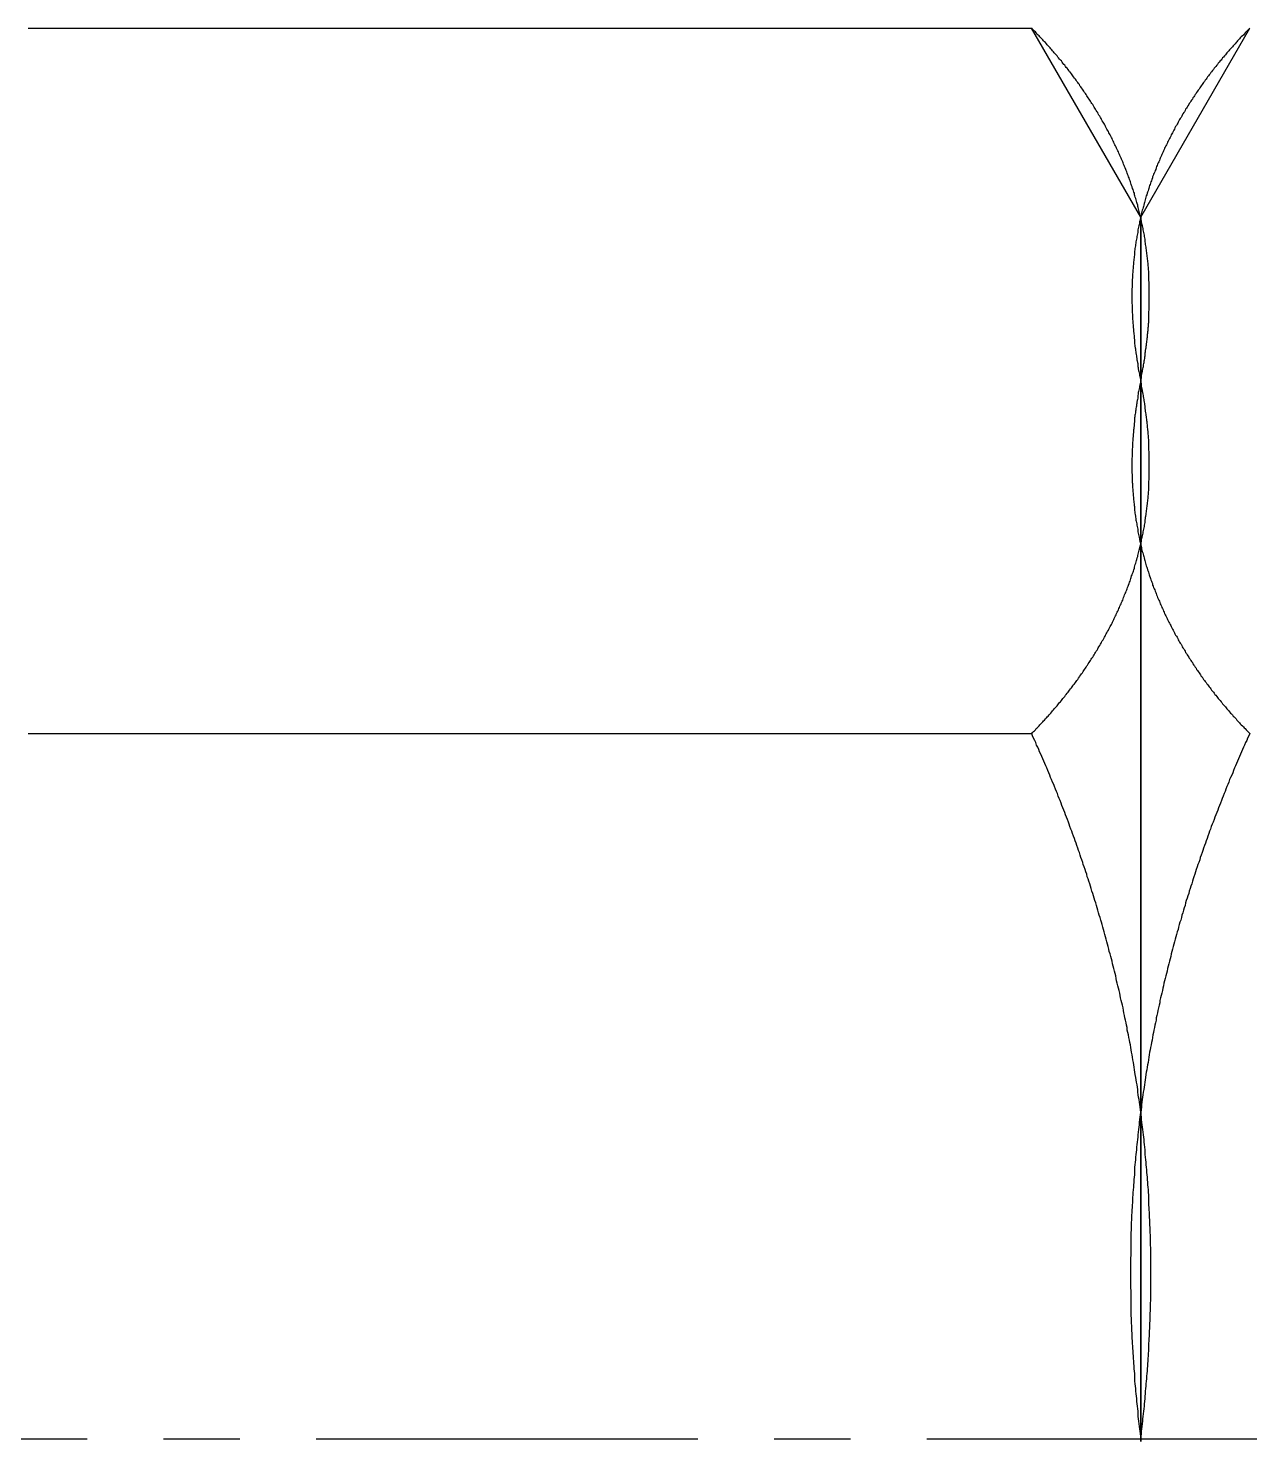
# Model space of a CAD drawing. Extents: x 69 to 234, y 65 to 130.
# Drawn here: x 102.219 to 106.219, y 111.609 to 116.227 of the extents above; entities that cross this region are included whole.
import ezdxf

# ---------------------------------------------------------------- set-up
doc = ezdxf.new("R2010")
doc.units = 0
doc.linetypes.add('CENTER', pattern=[2, 1.25, -0.25, 0.25, -0.25])
doc.layers.get('0').update_dxf_attribs({"linetype": 'CONTINUOUS'})
doc.layers.add('CENTER', color=1, linetype='CENTER')

msp = doc.modelspace()

# ---------------------------------------------------------------- linework, layer by layer
at = {"color": 7, "linetype": 'CONTINUOUS'}
for p, q in [((102.2191, 116.2273), (105.5045, 116.2273)), ((105.8618, 115.6085), (105.5045, 116.2273)), ((105.8618, 115.6085), (106.2191, 116.2273)), ((105.8618, 115.0726), (105.8618, 115.6085)), ((105.8618, 115.6085), (105.8618, 115.0726)), ((105.8618, 111.6085), (105.8618, 115.0726)), ((105.8618, 115.0726), (105.8618, 111.6085)), ((102.2191, 113.9179), (105.5045, 113.9179))]:
    msp.add_line(p, q, dxfattribs=at)
at = {"color": 7}
for points in [[(105.862, 115.073, 0), (105.863, 115.077, 0), (105.864, 115.081, 0), (105.864, 115.086, 0), (105.865, 115.09, 0), (105.866, 115.094, 0), (105.867, 115.099, 0), (105.868, 115.103, 0), (105.868, 115.107, 0), (105.869, 115.112, 0), (105.87, 115.116, 0), (105.871, 115.12, 0), (105.871, 115.125, 0), (105.872, 115.129, 0), (105.873, 115.133, 0), (105.873, 115.138, 0), (105.874, 115.142, 0), (105.875, 115.146, 0), (105.875, 115.151, 0), (105.876, 115.155, 0), (105.877, 115.159, 0), (105.877, 115.164, 0), (105.878, 115.168, 0), (105.878, 115.172, 0), (105.879, 115.177, 0), (105.88, 115.181, 0), (105.88, 115.186, 0), (105.881, 115.19, 0), (105.881, 115.194, 0), (105.882, 115.199, 0), (105.882, 115.203, 0), (105.883, 115.207, 0), (105.883, 115.212, 0), (105.884, 115.216, 0), (105.884, 115.221, 0), (105.884, 115.225, 0), (105.885, 115.229, 0), (105.885, 115.234, 0), (105.886, 115.238, 0), (105.886, 115.242, 0), (105.886, 115.247, 0), (105.887, 115.251, 0), (105.887, 115.256, 0), (105.887, 115.26, 0), (105.888, 115.264, 0), (105.888, 115.269, 0), (105.888, 115.273, 0), (105.888, 115.278, 0), (105.889, 115.282, 0), (105.889, 115.286, 0), (105.889, 115.291, 0), (105.889, 115.295, 0), (105.889, 115.3, 0), (105.89, 115.304, 0), (105.89, 115.308, 0), (105.89, 115.313, 0), (105.89, 115.317, 0), (105.89, 115.322, 0), (105.89, 115.326, 0), (105.89, 115.33, 0), (105.89, 115.335, 0), (105.89, 115.339, 0), (105.89, 115.344, 0), (105.89, 115.348, 0), (105.89, 115.352, 0), (105.89, 115.357, 0), (105.89, 115.361, 0), (105.89, 115.366, 0), (105.89, 115.37, 0), (105.89, 115.374, 0), (105.89, 115.379, 0), (105.89, 115.383, 0), (105.89, 115.388, 0), (105.89, 115.392, 0), (105.89, 115.396, 0), (105.889, 115.401, 0), (105.889, 115.405, 0), (105.889, 115.41, 0), (105.889, 115.414, 0), (105.888, 115.418, 0), (105.888, 115.423, 0), (105.888, 115.427, 0), (105.888, 115.432, 0), (105.887, 115.436, 0), (105.887, 115.44, 0), (105.887, 115.445, 0), (105.886, 115.449, 0), (105.886, 115.454, 0), (105.886, 115.458, 0), (105.885, 115.462, 0), (105.885, 115.467, 0), (105.884, 115.471, 0), (105.884, 115.475, 0), (105.883, 115.48, 0), (105.883, 115.484, 0), (105.882, 115.489, 0), (105.882, 115.493, 0), (105.881, 115.497, 0), (105.881, 115.502, 0), (105.88, 115.506, 0), (105.88, 115.51, 0), (105.879, 115.515, 0), (105.878, 115.519, 0), (105.878, 115.524, 0), (105.877, 115.528, 0), (105.876, 115.532, 0), (105.876, 115.537, 0), (105.875, 115.541, 0), (105.874, 115.545, 0), (105.874, 115.55, 0), (105.873, 115.554, 0), (105.872, 115.558, 0), (105.871, 115.563, 0), (105.87, 115.567, 0), (105.87, 115.571, 0), (105.869, 115.576, 0), (105.868, 115.58, 0), (105.867, 115.584, 0), (105.866, 115.589, 0), (105.865, 115.593, 0), (105.864, 115.597, 0), (105.863, 115.601, 0), (105.862, 115.606, 0), (105.861, 115.61, 0), (105.86, 115.614, 0), (105.859, 115.619, 0), (105.858, 115.623, 0), (105.857, 115.627, 0), (105.856, 115.631, 0), (105.855, 115.636, 0), (105.854, 115.64, 0), (105.853, 115.644, 0), (105.852, 115.648, 0), (105.85, 115.653, 0), (105.849, 115.657, 0), (105.848, 115.661, 0), (105.847, 115.665, 0), (105.846, 115.67, 0), (105.844, 115.674, 0), (105.843, 115.678, 0), (105.842, 115.682, 0), (105.841, 115.687, 0), (105.839, 115.691, 0), (105.838, 115.695, 0), (105.837, 115.699, 0), (105.835, 115.703, 0), (105.834, 115.708, 0), (105.832, 115.712, 0), (105.831, 115.716, 0), (105.83, 115.72, 0), (105.828, 115.724, 0), (105.827, 115.728, 0), (105.825, 115.732, 0), (105.824, 115.737, 0), (105.822, 115.741, 0), (105.821, 115.745, 0), (105.819, 115.749, 0), (105.818, 115.753, 0), (105.816, 115.757, 0), (105.814, 115.761, 0), (105.813, 115.765, 0), (105.811, 115.77, 0), (105.809, 115.774, 0), (105.808, 115.778, 0), (105.806, 115.782, 0), (105.804, 115.786, 0), (105.803, 115.79, 0), (105.801, 115.794, 0), (105.799, 115.798, 0), (105.798, 115.802, 0), (105.796, 115.806, 0), (105.794, 115.81, 0), (105.792, 115.814, 0), (105.79, 115.818, 0), (105.789, 115.822, 0), (105.787, 115.826, 0), (105.785, 115.83, 0), (105.783, 115.834, 0), (105.781, 115.838, 0), (105.779, 115.842, 0), (105.777, 115.846, 0), (105.775, 115.85, 0), (105.774, 115.854, 0), (105.772, 115.858, 0), (105.77, 115.862, 0), (105.768, 115.866, 0), (105.766, 115.87, 0), (105.764, 115.874, 0), (105.762, 115.878, 0), (105.76, 115.882, 0), (105.758, 115.885, 0), (105.756, 115.889, 0), (105.753, 115.893, 0), (105.751, 115.897, 0), (105.749, 115.901, 0), (105.747, 115.905, 0), (105.745, 115.909, 0), (105.743, 115.913, 0), (105.741, 115.916, 0), (105.739, 115.92, 0), (105.736, 115.924, 0), (105.734, 115.928, 0), (105.732, 115.932, 0), (105.73, 115.935, 0), (105.728, 115.939, 0), (105.725, 115.943, 0), (105.723, 115.947, 0), (105.721, 115.951, 0), (105.719, 115.954, 0), (105.716, 115.958, 0), (105.714, 115.962, 0), (105.712, 115.966, 0), (105.709, 115.969, 0), (105.707, 115.973, 0), (105.705, 115.977, 0), (105.702, 115.981, 0), (105.7, 115.984, 0), (105.698, 115.988, 0), (105.695, 115.992, 0), (105.693, 115.995, 0), (105.69, 115.999, 0), (105.688, 116.003, 0), (105.686, 116.006, 0), (105.683, 116.01, 0), (105.681, 116.014, 0), (105.678, 116.017, 0), (105.676, 116.021, 0), (105.673, 116.025, 0), (105.671, 116.028, 0), (105.668, 116.032, 0), (105.666, 116.035, 0), (105.663, 116.039, 0), (105.661, 116.043, 0), (105.658, 116.046, 0), (105.656, 116.05, 0), (105.653, 116.053, 0), (105.65, 116.057, 0), (105.648, 116.06, 0), (105.645, 116.064, 0), (105.642, 116.068, 0), (105.64, 116.071, 0), (105.637, 116.075, 0), (105.635, 116.078, 0), (105.632, 116.082, 0), (105.629, 116.085, 0), (105.627, 116.089, 0), (105.624, 116.092, 0), (105.621, 116.096, 0), (105.618, 116.099, 0), (105.616, 116.102, 0), (105.613, 116.106, 0), (105.61, 116.109, 0), (105.607, 116.113, 0), (105.605, 116.116, 0), (105.602, 116.12, 0), (105.599, 116.123, 0), (105.596, 116.126, 0), (105.593, 116.13, 0), (105.591, 116.133, 0), (105.588, 116.137, 0), (105.585, 116.14, 0), (105.582, 116.143, 0), (105.579, 116.147, 0), (105.576, 116.15, 0), (105.573, 116.153, 0), (105.571, 116.157, 0), (105.568, 116.16, 0), (105.565, 116.163, 0), (105.562, 116.166, 0), (105.559, 116.17, 0), (105.556, 116.173, 0), (105.553, 116.176, 0), (105.55, 116.18, 0), (105.547, 116.183, 0), (105.544, 116.186, 0), (105.541, 116.189, 0), (105.538, 116.192, 0), (105.535, 116.196, 0), (105.532, 116.199, 0), (105.529, 116.202, 0), (105.526, 116.205, 0), (105.523, 116.208, 0), (105.52, 116.212, 0), (105.517, 116.215, 0), (105.514, 116.218, 0), (105.511, 116.221, 0), (105.508, 116.224, 0), (105.505, 116.227, 0)], [(106.219, 116.227, 0), (106.216, 116.224, 0), (106.213, 116.221, 0), (106.21, 116.218, 0), (106.207, 116.215, 0), (106.204, 116.212, 0), (106.201, 116.208, 0), (106.198, 116.205, 0), (106.195, 116.202, 0), (106.191, 116.199, 0), (106.188, 116.196, 0), (106.185, 116.192, 0), (106.182, 116.189, 0), (106.179, 116.186, 0), (106.177, 116.183, 0), (106.174, 116.18, 0), (106.171, 116.176, 0), (106.168, 116.173, 0), (106.165, 116.17, 0), (106.162, 116.166, 0), (106.159, 116.163, 0), (106.156, 116.16, 0), (106.153, 116.157, 0), (106.15, 116.153, 0), (106.147, 116.15, 0), (106.144, 116.147, 0), (106.142, 116.143, 0), (106.139, 116.14, 0), (106.136, 116.137, 0), (106.133, 116.133, 0), (106.13, 116.13, 0), (106.127, 116.126, 0), (106.125, 116.123, 0), (106.122, 116.12, 0), (106.119, 116.116, 0), (106.116, 116.113, 0), (106.113, 116.109, 0), (106.111, 116.106, 0), (106.108, 116.102, 0), (106.105, 116.099, 0), (106.102, 116.096, 0), (106.1, 116.092, 0), (106.097, 116.089, 0), (106.094, 116.085, 0), (106.092, 116.082, 0), (106.089, 116.078, 0), (106.086, 116.075, 0), (106.084, 116.071, 0), (106.081, 116.068, 0), (106.078, 116.064, 0), (106.076, 116.06, 0), (106.073, 116.057, 0), (106.071, 116.053, 0), (106.068, 116.05, 0), (106.065, 116.046, 0), (106.063, 116.043, 0), (106.06, 116.039, 0), (106.058, 116.035, 0), (106.055, 116.032, 0), (106.053, 116.028, 0), (106.05, 116.025, 0), (106.048, 116.021, 0), (106.045, 116.017, 0), (106.043, 116.014, 0), (106.04, 116.01, 0), (106.038, 116.006, 0), (106.036, 116.003, 0), (106.033, 115.999, 0), (106.031, 115.995, 0), (106.028, 115.992, 0), (106.026, 115.988, 0), (106.024, 115.984, 0), (106.021, 115.981, 0), (106.019, 115.977, 0), (106.016, 115.973, 0), (106.014, 115.969, 0), (106.012, 115.966, 0), (106.009, 115.962, 0), (106.007, 115.958, 0), (106.005, 115.954, 0), (106.003, 115.951, 0), (106, 115.947, 0), (105.998, 115.943, 0), (105.996, 115.939, 0), (105.994, 115.935, 0), (105.991, 115.932, 0), (105.989, 115.928, 0), (105.987, 115.924, 0), (105.985, 115.92, 0), (105.983, 115.916, 0), (105.981, 115.913, 0), (105.979, 115.909, 0), (105.976, 115.905, 0), (105.974, 115.901, 0), (105.972, 115.897, 0), (105.97, 115.893, 0), (105.968, 115.889, 0), (105.966, 115.885, 0), (105.964, 115.882, 0), (105.962, 115.878, 0), (105.96, 115.874, 0), (105.958, 115.87, 0), (105.956, 115.866, 0), (105.954, 115.862, 0), (105.952, 115.858, 0), (105.95, 115.854, 0), (105.948, 115.85, 0), (105.946, 115.846, 0), (105.944, 115.842, 0), (105.942, 115.838, 0), (105.94, 115.834, 0), (105.939, 115.83, 0), (105.937, 115.826, 0), (105.935, 115.822, 0), (105.933, 115.818, 0), (105.931, 115.814, 0), (105.93, 115.81, 0), (105.928, 115.806, 0), (105.926, 115.802, 0), (105.924, 115.798, 0), (105.923, 115.794, 0), (105.921, 115.79, 0), (105.919, 115.786, 0), (105.917, 115.782, 0), (105.916, 115.778, 0), (105.914, 115.774, 0), (105.912, 115.77, 0), (105.911, 115.765, 0), (105.909, 115.761, 0), (105.908, 115.757, 0), (105.906, 115.753, 0), (105.904, 115.749, 0), (105.903, 115.745, 0), (105.901, 115.741, 0), (105.9, 115.737, 0), (105.898, 115.732, 0), (105.897, 115.728, 0), (105.895, 115.724, 0), (105.894, 115.72, 0), (105.893, 115.716, 0), (105.891, 115.712, 0), (105.89, 115.708, 0), (105.888, 115.703, 0), (105.887, 115.699, 0), (105.886, 115.695, 0), (105.884, 115.691, 0), (105.883, 115.687, 0), (105.882, 115.682, 0), (105.88, 115.678, 0), (105.879, 115.674, 0), (105.878, 115.67, 0), (105.877, 115.665, 0), (105.875, 115.661, 0), (105.874, 115.657, 0), (105.873, 115.653, 0), (105.872, 115.648, 0), (105.871, 115.644, 0), (105.87, 115.64, 0), (105.869, 115.636, 0), (105.867, 115.631, 0), (105.866, 115.627, 0), (105.865, 115.623, 0), (105.864, 115.619, 0), (105.863, 115.614, 0), (105.862, 115.61, 0), (105.861, 115.606, 0), (105.86, 115.601, 0), (105.859, 115.597, 0), (105.858, 115.593, 0), (105.858, 115.589, 0), (105.857, 115.584, 0), (105.856, 115.58, 0), (105.855, 115.576, 0), (105.854, 115.571, 0), (105.853, 115.567, 0), (105.852, 115.563, 0), (105.852, 115.558, 0), (105.851, 115.554, 0), (105.85, 115.55, 0), (105.849, 115.545, 0), (105.849, 115.541, 0), (105.848, 115.537, 0), (105.847, 115.532, 0), (105.846, 115.528, 0), (105.846, 115.524, 0), (105.845, 115.519, 0), (105.845, 115.515, 0), (105.844, 115.51, 0), (105.843, 115.506, 0), (105.843, 115.502, 0), (105.842, 115.497, 0), (105.842, 115.493, 0), (105.841, 115.489, 0), (105.841, 115.484, 0), (105.84, 115.48, 0), (105.84, 115.475, 0), (105.839, 115.471, 0), (105.839, 115.467, 0), (105.838, 115.462, 0), (105.838, 115.458, 0), (105.838, 115.454, 0), (105.837, 115.449, 0), (105.837, 115.445, 0), (105.837, 115.44, 0), (105.836, 115.436, 0), (105.836, 115.432, 0), (105.836, 115.427, 0), (105.835, 115.423, 0), (105.835, 115.418, 0), (105.835, 115.414, 0), (105.835, 115.41, 0), (105.834, 115.405, 0), (105.834, 115.401, 0), (105.834, 115.396, 0), (105.834, 115.392, 0), (105.834, 115.388, 0), (105.834, 115.383, 0), (105.834, 115.379, 0), (105.833, 115.374, 0), (105.833, 115.37, 0), (105.833, 115.366, 0), (105.833, 115.361, 0), (105.833, 115.357, 0), (105.833, 115.352, 0), (105.833, 115.348, 0), (105.833, 115.344, 0), (105.833, 115.339, 0), (105.833, 115.335, 0), (105.833, 115.33, 0), (105.833, 115.326, 0), (105.834, 115.322, 0), (105.834, 115.317, 0), (105.834, 115.313, 0), (105.834, 115.308, 0), (105.834, 115.304, 0), (105.834, 115.3, 0), (105.834, 115.295, 0), (105.835, 115.291, 0), (105.835, 115.286, 0), (105.835, 115.282, 0), (105.835, 115.278, 0), (105.835, 115.273, 0), (105.836, 115.269, 0), (105.836, 115.264, 0), (105.836, 115.26, 0), (105.837, 115.256, 0), (105.837, 115.251, 0), (105.837, 115.247, 0), (105.838, 115.242, 0), (105.838, 115.238, 0), (105.838, 115.234, 0), (105.839, 115.229, 0), (105.839, 115.225, 0), (105.84, 115.221, 0), (105.84, 115.216, 0), (105.84, 115.212, 0), (105.841, 115.207, 0), (105.841, 115.203, 0), (105.842, 115.199, 0), (105.842, 115.194, 0), (105.843, 115.19, 0), (105.843, 115.186, 0), (105.844, 115.181, 0), (105.845, 115.177, 0), (105.845, 115.172, 0), (105.846, 115.168, 0), (105.846, 115.164, 0), (105.847, 115.159, 0), (105.848, 115.155, 0), (105.848, 115.151, 0), (105.849, 115.146, 0), (105.849, 115.142, 0), (105.85, 115.138, 0), (105.851, 115.133, 0), (105.852, 115.129, 0), (105.852, 115.125, 0), (105.853, 115.12, 0), (105.854, 115.116, 0), (105.854, 115.112, 0), (105.855, 115.107, 0), (105.856, 115.103, 0), (105.857, 115.099, 0), (105.858, 115.094, 0), (105.858, 115.09, 0), (105.859, 115.086, 0), (105.86, 115.081, 0), (105.861, 115.077, 0), (105.862, 115.073, 0)], [(105.505, 113.918, 0), (105.508, 113.921, 0), (105.511, 113.924, 0), (105.514, 113.927, 0), (105.517, 113.93, 0), (105.52, 113.934, 0), (105.523, 113.937, 0), (105.526, 113.94, 0), (105.529, 113.943, 0), (105.532, 113.946, 0), (105.535, 113.95, 0), (105.538, 113.953, 0), (105.541, 113.956, 0), (105.544, 113.959, 0), (105.547, 113.962, 0), (105.55, 113.966, 0), (105.553, 113.969, 0), (105.556, 113.972, 0), (105.559, 113.975, 0), (105.562, 113.979, 0), (105.565, 113.982, 0), (105.568, 113.985, 0), (105.571, 113.989, 0), (105.573, 113.992, 0), (105.576, 113.995, 0), (105.579, 113.999, 0), (105.582, 114.002, 0), (105.585, 114.005, 0), (105.588, 114.009, 0), (105.591, 114.012, 0), (105.593, 114.015, 0), (105.596, 114.019, 0), (105.599, 114.022, 0), (105.602, 114.026, 0), (105.605, 114.029, 0), (105.607, 114.032, 0), (105.61, 114.036, 0), (105.613, 114.039, 0), (105.616, 114.043, 0), (105.618, 114.046, 0), (105.621, 114.05, 0), (105.624, 114.053, 0), (105.627, 114.057, 0), (105.629, 114.06, 0), (105.632, 114.064, 0), (105.635, 114.067, 0), (105.637, 114.071, 0), (105.64, 114.074, 0), (105.642, 114.078, 0), (105.645, 114.081, 0), (105.648, 114.085, 0), (105.65, 114.088, 0), (105.653, 114.092, 0), (105.656, 114.095, 0), (105.658, 114.099, 0), (105.661, 114.103, 0), (105.663, 114.106, 0), (105.666, 114.11, 0), (105.668, 114.113, 0), (105.671, 114.117, 0), (105.673, 114.121, 0), (105.676, 114.124, 0), (105.678, 114.128, 0), (105.681, 114.132, 0), (105.683, 114.135, 0), (105.686, 114.139, 0), (105.688, 114.142, 0), (105.69, 114.146, 0), (105.693, 114.15, 0), (105.695, 114.154, 0), (105.698, 114.157, 0), (105.7, 114.161, 0), (105.702, 114.165, 0), (105.705, 114.168, 0), (105.707, 114.172, 0), (105.709, 114.176, 0), (105.712, 114.18, 0), (105.714, 114.183, 0), (105.716, 114.187, 0), (105.719, 114.191, 0), (105.721, 114.195, 0), (105.723, 114.198, 0), (105.725, 114.202, 0), (105.728, 114.206, 0), (105.73, 114.21, 0), (105.732, 114.214, 0), (105.734, 114.217, 0), (105.736, 114.221, 0), (105.739, 114.225, 0), (105.741, 114.229, 0), (105.743, 114.233, 0), (105.745, 114.237, 0), (105.747, 114.24, 0), (105.749, 114.244, 0), (105.751, 114.248, 0), (105.753, 114.252, 0), (105.756, 114.256, 0), (105.758, 114.26, 0), (105.76, 114.264, 0), (105.762, 114.268, 0), (105.764, 114.272, 0), (105.766, 114.275, 0), (105.768, 114.279, 0), (105.77, 114.283, 0), (105.772, 114.287, 0), (105.774, 114.291, 0), (105.775, 114.295, 0), (105.777, 114.299, 0), (105.779, 114.303, 0), (105.781, 114.307, 0), (105.783, 114.311, 0), (105.785, 114.315, 0), (105.787, 114.319, 0), (105.789, 114.323, 0), (105.79, 114.327, 0), (105.792, 114.331, 0), (105.794, 114.335, 0), (105.796, 114.339, 0), (105.798, 114.343, 0), (105.799, 114.347, 0), (105.801, 114.351, 0), (105.803, 114.355, 0), (105.804, 114.359, 0), (105.806, 114.363, 0), (105.808, 114.368, 0), (105.809, 114.372, 0), (105.811, 114.376, 0), (105.813, 114.38, 0), (105.814, 114.384, 0), (105.816, 114.388, 0), (105.818, 114.392, 0), (105.819, 114.396, 0), (105.821, 114.4, 0), (105.822, 114.404, 0), (105.824, 114.409, 0), (105.825, 114.413, 0), (105.827, 114.417, 0), (105.828, 114.421, 0), (105.83, 114.425, 0), (105.831, 114.429, 0), (105.832, 114.434, 0), (105.834, 114.438, 0), (105.835, 114.442, 0), (105.837, 114.446, 0), (105.838, 114.45, 0), (105.839, 114.454, 0), (105.841, 114.459, 0), (105.842, 114.463, 0), (105.843, 114.467, 0), (105.844, 114.471, 0), (105.846, 114.476, 0), (105.847, 114.48, 0), (105.848, 114.484, 0), (105.849, 114.488, 0), (105.85, 114.493, 0), (105.852, 114.497, 0), (105.853, 114.501, 0), (105.854, 114.505, 0), (105.855, 114.51, 0), (105.856, 114.514, 0), (105.857, 114.518, 0), (105.858, 114.522, 0), (105.859, 114.527, 0), (105.86, 114.531, 0), (105.861, 114.535, 0), (105.862, 114.539, 0), (105.863, 114.544, 0), (105.864, 114.548, 0), (105.865, 114.552, 0), (105.866, 114.557, 0), (105.867, 114.561, 0), (105.868, 114.565, 0), (105.869, 114.57, 0), (105.87, 114.574, 0), (105.87, 114.578, 0), (105.871, 114.583, 0), (105.872, 114.587, 0), (105.873, 114.591, 0), (105.874, 114.596, 0), (105.874, 114.6, 0), (105.875, 114.604, 0), (105.876, 114.609, 0), (105.876, 114.613, 0), (105.877, 114.617, 0), (105.878, 114.622, 0), (105.878, 114.626, 0), (105.879, 114.63, 0), (105.88, 114.635, 0), (105.88, 114.639, 0), (105.881, 114.644, 0), (105.881, 114.648, 0), (105.882, 114.652, 0), (105.882, 114.657, 0), (105.883, 114.661, 0), (105.883, 114.665, 0), (105.884, 114.67, 0), (105.884, 114.674, 0), (105.885, 114.679, 0), (105.885, 114.683, 0), (105.886, 114.687, 0), (105.886, 114.692, 0), (105.886, 114.696, 0), (105.887, 114.7, 0), (105.887, 114.705, 0), (105.887, 114.709, 0), (105.888, 114.714, 0), (105.888, 114.718, 0), (105.888, 114.722, 0), (105.888, 114.727, 0), (105.889, 114.731, 0), (105.889, 114.736, 0), (105.889, 114.74, 0), (105.889, 114.744, 0), (105.89, 114.749, 0), (105.89, 114.753, 0), (105.89, 114.758, 0), (105.89, 114.762, 0), (105.89, 114.766, 0), (105.89, 114.771, 0), (105.89, 114.775, 0), (105.89, 114.78, 0), (105.89, 114.784, 0), (105.89, 114.788, 0), (105.89, 114.793, 0), (105.89, 114.797, 0), (105.89, 114.802, 0), (105.89, 114.806, 0), (105.89, 114.81, 0), (105.89, 114.815, 0), (105.89, 114.819, 0), (105.89, 114.824, 0), (105.89, 114.828, 0), (105.89, 114.832, 0), (105.89, 114.837, 0), (105.89, 114.841, 0), (105.889, 114.846, 0), (105.889, 114.85, 0), (105.889, 114.854, 0), (105.889, 114.859, 0), (105.889, 114.863, 0), (105.888, 114.868, 0), (105.888, 114.872, 0), (105.888, 114.876, 0), (105.888, 114.881, 0), (105.887, 114.885, 0), (105.887, 114.89, 0), (105.887, 114.894, 0), (105.886, 114.898, 0), (105.886, 114.903, 0), (105.886, 114.907, 0), (105.885, 114.912, 0), (105.885, 114.916, 0), (105.884, 114.92, 0), (105.884, 114.925, 0), (105.884, 114.929, 0), (105.883, 114.933, 0), (105.883, 114.938, 0), (105.882, 114.942, 0), (105.882, 114.947, 0), (105.881, 114.951, 0), (105.881, 114.955, 0), (105.88, 114.96, 0), (105.88, 114.964, 0), (105.879, 114.968, 0), (105.878, 114.973, 0), (105.878, 114.977, 0), (105.877, 114.982, 0), (105.877, 114.986, 0), (105.876, 114.99, 0), (105.875, 114.995, 0), (105.875, 114.999, 0), (105.874, 115.003, 0), (105.873, 115.008, 0), (105.873, 115.012, 0), (105.872, 115.016, 0), (105.871, 115.021, 0), (105.871, 115.025, 0), (105.87, 115.029, 0), (105.869, 115.034, 0), (105.868, 115.038, 0), (105.868, 115.042, 0), (105.867, 115.047, 0), (105.866, 115.051, 0), (105.865, 115.055, 0), (105.864, 115.06, 0), (105.864, 115.064, 0), (105.863, 115.068, 0), (105.862, 115.073, 0)], [(105.862, 115.073, 0), (105.861, 115.068, 0), (105.86, 115.064, 0), (105.859, 115.06, 0), (105.858, 115.055, 0), (105.858, 115.051, 0), (105.857, 115.047, 0), (105.856, 115.042, 0), (105.855, 115.038, 0), (105.854, 115.034, 0), (105.854, 115.029, 0), (105.853, 115.025, 0), (105.852, 115.021, 0), (105.852, 115.016, 0), (105.851, 115.012, 0), (105.85, 115.008, 0), (105.849, 115.003, 0), (105.849, 114.999, 0), (105.848, 114.995, 0), (105.848, 114.99, 0), (105.847, 114.986, 0), (105.846, 114.982, 0), (105.846, 114.977, 0), (105.845, 114.973, 0), (105.845, 114.968, 0), (105.844, 114.964, 0), (105.843, 114.96, 0), (105.843, 114.955, 0), (105.842, 114.951, 0), (105.842, 114.947, 0), (105.841, 114.942, 0), (105.841, 114.938, 0), (105.84, 114.933, 0), (105.84, 114.929, 0), (105.84, 114.925, 0), (105.839, 114.92, 0), (105.839, 114.916, 0), (105.838, 114.912, 0), (105.838, 114.907, 0), (105.838, 114.903, 0), (105.837, 114.898, 0), (105.837, 114.894, 0), (105.837, 114.89, 0), (105.836, 114.885, 0), (105.836, 114.881, 0), (105.836, 114.876, 0), (105.835, 114.872, 0), (105.835, 114.868, 0), (105.835, 114.863, 0), (105.835, 114.859, 0), (105.835, 114.854, 0), (105.834, 114.85, 0), (105.834, 114.846, 0), (105.834, 114.841, 0), (105.834, 114.837, 0), (105.834, 114.832, 0), (105.834, 114.828, 0), (105.834, 114.824, 0), (105.833, 114.819, 0), (105.833, 114.815, 0), (105.833, 114.81, 0), (105.833, 114.806, 0), (105.833, 114.802, 0), (105.833, 114.797, 0), (105.833, 114.793, 0), (105.833, 114.788, 0), (105.833, 114.784, 0), (105.833, 114.78, 0), (105.833, 114.775, 0), (105.833, 114.771, 0), (105.834, 114.766, 0), (105.834, 114.762, 0), (105.834, 114.758, 0), (105.834, 114.753, 0), (105.834, 114.749, 0), (105.834, 114.744, 0), (105.834, 114.74, 0), (105.835, 114.736, 0), (105.835, 114.731, 0), (105.835, 114.727, 0), (105.835, 114.722, 0), (105.836, 114.718, 0), (105.836, 114.714, 0), (105.836, 114.709, 0), (105.837, 114.705, 0), (105.837, 114.7, 0), (105.837, 114.696, 0), (105.838, 114.692, 0), (105.838, 114.687, 0), (105.838, 114.683, 0), (105.839, 114.679, 0), (105.839, 114.674, 0), (105.84, 114.67, 0), (105.84, 114.665, 0), (105.841, 114.661, 0), (105.841, 114.657, 0), (105.842, 114.652, 0), (105.842, 114.648, 0), (105.843, 114.644, 0), (105.843, 114.639, 0), (105.844, 114.635, 0), (105.845, 114.63, 0), (105.845, 114.626, 0), (105.846, 114.622, 0), (105.846, 114.617, 0), (105.847, 114.613, 0), (105.848, 114.609, 0), (105.849, 114.604, 0), (105.849, 114.6, 0), (105.85, 114.596, 0), (105.851, 114.591, 0), (105.852, 114.587, 0), (105.852, 114.583, 0), (105.853, 114.578, 0), (105.854, 114.574, 0), (105.855, 114.57, 0), (105.856, 114.565, 0), (105.857, 114.561, 0), (105.858, 114.557, 0), (105.858, 114.552, 0), (105.859, 114.548, 0), (105.86, 114.544, 0), (105.861, 114.539, 0), (105.862, 114.535, 0), (105.863, 114.531, 0), (105.864, 114.527, 0), (105.865, 114.522, 0), (105.866, 114.518, 0), (105.867, 114.514, 0), (105.869, 114.51, 0), (105.87, 114.505, 0), (105.871, 114.501, 0), (105.872, 114.497, 0), (105.873, 114.493, 0), (105.874, 114.488, 0), (105.875, 114.484, 0), (105.877, 114.48, 0), (105.878, 114.476, 0), (105.879, 114.471, 0), (105.88, 114.467, 0), (105.882, 114.463, 0), (105.883, 114.459, 0), (105.884, 114.454, 0), (105.886, 114.45, 0), (105.887, 114.446, 0), (105.888, 114.442, 0), (105.89, 114.438, 0), (105.891, 114.434, 0), (105.893, 114.429, 0), (105.894, 114.425, 0), (105.895, 114.421, 0), (105.897, 114.417, 0), (105.898, 114.413, 0), (105.9, 114.409, 0), (105.901, 114.404, 0), (105.903, 114.4, 0), (105.904, 114.396, 0), (105.906, 114.392, 0), (105.908, 114.388, 0), (105.909, 114.384, 0), (105.911, 114.38, 0), (105.912, 114.376, 0), (105.914, 114.372, 0), (105.916, 114.368, 0), (105.917, 114.363, 0), (105.919, 114.359, 0), (105.921, 114.355, 0), (105.923, 114.351, 0), (105.924, 114.347, 0), (105.926, 114.343, 0), (105.928, 114.339, 0), (105.93, 114.335, 0), (105.931, 114.331, 0), (105.933, 114.327, 0), (105.935, 114.323, 0), (105.937, 114.319, 0), (105.939, 114.315, 0), (105.94, 114.311, 0), (105.942, 114.307, 0), (105.944, 114.303, 0), (105.946, 114.299, 0), (105.948, 114.295, 0), (105.95, 114.291, 0), (105.952, 114.287, 0), (105.954, 114.283, 0), (105.956, 114.279, 0), (105.958, 114.275, 0), (105.96, 114.272, 0), (105.962, 114.268, 0), (105.964, 114.264, 0), (105.966, 114.26, 0), (105.968, 114.256, 0), (105.97, 114.252, 0), (105.972, 114.248, 0), (105.974, 114.244, 0), (105.976, 114.24, 0), (105.979, 114.237, 0), (105.981, 114.233, 0), (105.983, 114.229, 0), (105.985, 114.225, 0), (105.987, 114.221, 0), (105.989, 114.217, 0), (105.991, 114.214, 0), (105.994, 114.21, 0), (105.996, 114.206, 0), (105.998, 114.202, 0), (106, 114.198, 0), (106.003, 114.195, 0), (106.005, 114.191, 0), (106.007, 114.187, 0), (106.009, 114.183, 0), (106.012, 114.18, 0), (106.014, 114.176, 0), (106.016, 114.172, 0), (106.019, 114.168, 0), (106.021, 114.165, 0), (106.024, 114.161, 0), (106.026, 114.157, 0), (106.028, 114.154, 0), (106.031, 114.15, 0), (106.033, 114.146, 0), (106.036, 114.142, 0), (106.038, 114.139, 0), (106.04, 114.135, 0), (106.043, 114.132, 0), (106.045, 114.128, 0), (106.048, 114.124, 0), (106.05, 114.121, 0), (106.053, 114.117, 0), (106.055, 114.113, 0), (106.058, 114.11, 0), (106.06, 114.106, 0), (106.063, 114.103, 0), (106.065, 114.099, 0), (106.068, 114.095, 0), (106.071, 114.092, 0), (106.073, 114.088, 0), (106.076, 114.085, 0), (106.078, 114.081, 0), (106.081, 114.078, 0), (106.084, 114.074, 0), (106.086, 114.071, 0), (106.089, 114.067, 0), (106.092, 114.064, 0), (106.094, 114.06, 0), (106.097, 114.057, 0), (106.1, 114.053, 0), (106.102, 114.05, 0), (106.105, 114.046, 0), (106.108, 114.043, 0), (106.111, 114.039, 0), (106.113, 114.036, 0), (106.116, 114.032, 0), (106.119, 114.029, 0), (106.122, 114.026, 0), (106.125, 114.022, 0), (106.127, 114.019, 0), (106.13, 114.015, 0), (106.133, 114.012, 0), (106.136, 114.009, 0), (106.139, 114.005, 0), (106.142, 114.002, 0), (106.144, 113.999, 0), (106.147, 113.995, 0), (106.15, 113.992, 0), (106.153, 113.989, 0), (106.156, 113.985, 0), (106.159, 113.982, 0), (106.162, 113.979, 0), (106.165, 113.975, 0), (106.168, 113.972, 0), (106.171, 113.969, 0), (106.174, 113.966, 0), (106.177, 113.962, 0), (106.179, 113.959, 0), (106.182, 113.956, 0), (106.185, 113.953, 0), (106.188, 113.95, 0), (106.191, 113.946, 0), (106.195, 113.943, 0), (106.198, 113.94, 0), (106.201, 113.937, 0), (106.204, 113.934, 0), (106.207, 113.93, 0), (106.21, 113.927, 0), (106.213, 113.924, 0), (106.216, 113.921, 0), (106.219, 113.918, 0)], [(105.862, 111.609, 0), (105.863, 111.617, 0), (105.864, 111.625, 0), (105.865, 111.633, 0), (105.866, 111.641, 0), (105.867, 111.649, 0), (105.868, 111.658, 0), (105.869, 111.666, 0), (105.869, 111.674, 0), (105.87, 111.682, 0), (105.871, 111.69, 0), (105.872, 111.699, 0), (105.873, 111.707, 0), (105.874, 111.715, 0), (105.874, 111.723, 0), (105.875, 111.731, 0), (105.876, 111.74, 0), (105.877, 111.748, 0), (105.878, 111.756, 0), (105.878, 111.764, 0), (105.879, 111.773, 0), (105.88, 111.781, 0), (105.88, 111.789, 0), (105.881, 111.797, 0), (105.882, 111.805, 0), (105.882, 111.814, 0), (105.883, 111.822, 0), (105.884, 111.83, 0), (105.884, 111.838, 0), (105.885, 111.847, 0), (105.885, 111.855, 0), (105.886, 111.863, 0), (105.886, 111.871, 0), (105.887, 111.88, 0), (105.887, 111.888, 0), (105.888, 111.896, 0), (105.888, 111.904, 0), (105.889, 111.912, 0), (105.889, 111.921, 0), (105.89, 111.929, 0), (105.89, 111.937, 0), (105.891, 111.945, 0), (105.891, 111.954, 0), (105.891, 111.962, 0), (105.892, 111.97, 0), (105.892, 111.978, 0), (105.892, 111.987, 0), (105.893, 111.995, 0), (105.893, 112.003, 0), (105.893, 112.011, 0), (105.893, 112.02, 0), (105.894, 112.028, 0), (105.894, 112.036, 0), (105.894, 112.044, 0), (105.894, 112.053, 0), (105.895, 112.061, 0), (105.895, 112.069, 0), (105.895, 112.077, 0), (105.895, 112.086, 0), (105.895, 112.094, 0), (105.895, 112.102, 0), (105.895, 112.11, 0), (105.895, 112.119, 0), (105.895, 112.127, 0), (105.895, 112.135, 0), (105.895, 112.143, 0), (105.895, 112.152, 0), (105.895, 112.16, 0), (105.895, 112.168, 0), (105.895, 112.176, 0), (105.895, 112.185, 0), (105.895, 112.193, 0), (105.895, 112.201, 0), (105.895, 112.209, 0), (105.895, 112.218, 0), (105.895, 112.226, 0), (105.895, 112.234, 0), (105.894, 112.242, 0), (105.894, 112.251, 0), (105.894, 112.259, 0), (105.894, 112.267, 0), (105.894, 112.275, 0), (105.893, 112.284, 0), (105.893, 112.292, 0), (105.893, 112.3, 0), (105.892, 112.308, 0), (105.892, 112.317, 0), (105.892, 112.325, 0), (105.891, 112.333, 0), (105.891, 112.341, 0), (105.891, 112.349, 0), (105.89, 112.358, 0), (105.89, 112.366, 0), (105.889, 112.374, 0), (105.889, 112.382, 0), (105.889, 112.391, 0), (105.888, 112.399, 0), (105.888, 112.407, 0), (105.887, 112.415, 0), (105.887, 112.424, 0), (105.886, 112.432, 0), (105.885, 112.44, 0), (105.885, 112.448, 0), (105.884, 112.457, 0), (105.884, 112.465, 0), (105.883, 112.473, 0), (105.882, 112.481, 0), (105.882, 112.489, 0), (105.881, 112.498, 0), (105.88, 112.506, 0), (105.88, 112.514, 0), (105.879, 112.522, 0), (105.878, 112.531, 0), (105.877, 112.539, 0), (105.877, 112.547, 0), (105.876, 112.555, 0), (105.875, 112.563, 0), (105.874, 112.572, 0), (105.873, 112.58, 0), (105.873, 112.588, 0), (105.872, 112.596, 0), (105.871, 112.604, 0), (105.87, 112.613, 0), (105.869, 112.621, 0), (105.868, 112.629, 0), (105.867, 112.637, 0), (105.866, 112.645, 0), (105.865, 112.654, 0), (105.864, 112.662, 0), (105.863, 112.67, 0), (105.862, 112.678, 0), (105.861, 112.686, 0), (105.86, 112.695, 0), (105.859, 112.703, 0), (105.858, 112.711, 0), (105.857, 112.719, 0), (105.855, 112.727, 0), (105.854, 112.735, 0), (105.853, 112.744, 0), (105.852, 112.752, 0), (105.851, 112.76, 0), (105.85, 112.768, 0), (105.848, 112.776, 0), (105.847, 112.784, 0), (105.846, 112.792, 0), (105.844, 112.801, 0), (105.843, 112.809, 0), (105.842, 112.817, 0), (105.84, 112.825, 0), (105.839, 112.833, 0), (105.838, 112.841, 0), (105.836, 112.849, 0), (105.835, 112.858, 0), (105.834, 112.866, 0), (105.832, 112.874, 0), (105.831, 112.882, 0), (105.829, 112.89, 0), (105.828, 112.898, 0), (105.826, 112.906, 0), (105.825, 112.914, 0), (105.823, 112.923, 0), (105.822, 112.931, 0), (105.82, 112.939, 0), (105.818, 112.947, 0), (105.817, 112.955, 0), (105.815, 112.963, 0), (105.814, 112.971, 0), (105.812, 112.979, 0), (105.81, 112.987, 0), (105.809, 112.995, 0), (105.807, 113.003, 0), (105.805, 113.011, 0), (105.804, 113.02, 0), (105.802, 113.028, 0), (105.8, 113.036, 0), (105.798, 113.044, 0), (105.796, 113.052, 0), (105.795, 113.06, 0), (105.793, 113.068, 0), (105.791, 113.076, 0), (105.789, 113.084, 0), (105.787, 113.092, 0), (105.785, 113.1, 0), (105.783, 113.108, 0), (105.782, 113.116, 0), (105.78, 113.124, 0), (105.778, 113.132, 0), (105.776, 113.14, 0), (105.774, 113.148, 0), (105.772, 113.156, 0), (105.77, 113.164, 0), (105.768, 113.172, 0), (105.766, 113.18, 0), (105.764, 113.188, 0), (105.762, 113.196, 0), (105.759, 113.204, 0), (105.757, 113.212, 0), (105.755, 113.22, 0), (105.753, 113.228, 0), (105.751, 113.236, 0), (105.749, 113.244, 0), (105.747, 113.252, 0), (105.744, 113.26, 0), (105.742, 113.268, 0), (105.74, 113.276, 0), (105.738, 113.284, 0), (105.736, 113.292, 0), (105.733, 113.3, 0), (105.731, 113.307, 0), (105.729, 113.315, 0), (105.726, 113.323, 0), (105.724, 113.331, 0), (105.722, 113.339, 0), (105.719, 113.347, 0), (105.717, 113.355, 0), (105.715, 113.363, 0), (105.712, 113.371, 0), (105.71, 113.379, 0), (105.707, 113.386, 0), (105.705, 113.394, 0), (105.702, 113.402, 0), (105.7, 113.41, 0), (105.697, 113.418, 0), (105.695, 113.426, 0), (105.692, 113.434, 0), (105.69, 113.442, 0), (105.687, 113.449, 0), (105.685, 113.457, 0), (105.682, 113.465, 0), (105.68, 113.473, 0), (105.677, 113.481, 0), (105.674, 113.489, 0), (105.672, 113.496, 0), (105.669, 113.504, 0), (105.666, 113.512, 0), (105.664, 113.52, 0), (105.661, 113.528, 0), (105.658, 113.535, 0), (105.656, 113.543, 0), (105.653, 113.551, 0), (105.65, 113.559, 0), (105.647, 113.566, 0), (105.645, 113.574, 0), (105.642, 113.582, 0), (105.639, 113.59, 0), (105.636, 113.598, 0), (105.633, 113.605, 0), (105.63, 113.613, 0), (105.628, 113.621, 0), (105.625, 113.628, 0), (105.622, 113.636, 0), (105.619, 113.644, 0), (105.616, 113.652, 0), (105.613, 113.659, 0), (105.61, 113.667, 0), (105.607, 113.675, 0), (105.604, 113.682, 0), (105.601, 113.69, 0), (105.598, 113.698, 0), (105.595, 113.705, 0), (105.592, 113.713, 0), (105.589, 113.721, 0), (105.586, 113.728, 0), (105.583, 113.736, 0), (105.58, 113.744, 0), (105.577, 113.751, 0), (105.573, 113.759, 0), (105.57, 113.767, 0), (105.567, 113.774, 0), (105.564, 113.782, 0), (105.561, 113.789, 0), (105.558, 113.797, 0), (105.554, 113.805, 0), (105.551, 113.812, 0), (105.548, 113.82, 0), (105.545, 113.827, 0), (105.541, 113.835, 0), (105.538, 113.843, 0), (105.535, 113.85, 0), (105.531, 113.858, 0), (105.528, 113.865, 0), (105.525, 113.873, 0), (105.521, 113.88, 0), (105.518, 113.888, 0), (105.515, 113.895, 0), (105.511, 113.903, 0), (105.508, 113.91, 0), (105.505, 113.918, 0)], [(106.219, 113.918, 0), (106.216, 113.91, 0), (106.212, 113.903, 0), (106.209, 113.895, 0), (106.205, 113.888, 0), (106.202, 113.88, 0), (106.199, 113.873, 0), (106.195, 113.865, 0), (106.192, 113.858, 0), (106.189, 113.85, 0), (106.185, 113.843, 0), (106.182, 113.835, 0), (106.179, 113.827, 0), (106.176, 113.82, 0), (106.172, 113.812, 0), (106.169, 113.805, 0), (106.166, 113.797, 0), (106.163, 113.789, 0), (106.16, 113.782, 0), (106.156, 113.774, 0), (106.153, 113.767, 0), (106.15, 113.759, 0), (106.147, 113.751, 0), (106.144, 113.744, 0), (106.141, 113.736, 0), (106.138, 113.728, 0), (106.135, 113.721, 0), (106.132, 113.713, 0), (106.129, 113.705, 0), (106.126, 113.698, 0), (106.123, 113.69, 0), (106.12, 113.682, 0), (106.117, 113.675, 0), (106.114, 113.667, 0), (106.111, 113.659, 0), (106.108, 113.652, 0), (106.105, 113.644, 0), (106.102, 113.636, 0), (106.099, 113.628, 0), (106.096, 113.621, 0), (106.093, 113.613, 0), (106.09, 113.605, 0), (106.087, 113.598, 0), (106.085, 113.59, 0), (106.082, 113.582, 0), (106.079, 113.574, 0), (106.076, 113.566, 0), (106.074, 113.559, 0), (106.071, 113.551, 0), (106.068, 113.543, 0), (106.065, 113.535, 0), (106.063, 113.528, 0), (106.06, 113.52, 0), (106.057, 113.512, 0), (106.055, 113.504, 0), (106.052, 113.496, 0), (106.049, 113.489, 0), (106.047, 113.481, 0), (106.044, 113.473, 0), (106.041, 113.465, 0), (106.039, 113.457, 0), (106.036, 113.449, 0), (106.034, 113.442, 0), (106.031, 113.434, 0), (106.029, 113.426, 0), (106.026, 113.418, 0), (106.024, 113.41, 0), (106.021, 113.402, 0), (106.019, 113.394, 0), (106.016, 113.386, 0), (106.014, 113.379, 0), (106.011, 113.371, 0), (106.009, 113.363, 0), (106.007, 113.355, 0), (106.004, 113.347, 0), (106.002, 113.339, 0), (106, 113.331, 0), (105.997, 113.323, 0), (105.995, 113.315, 0), (105.993, 113.307, 0), (105.99, 113.3, 0), (105.988, 113.292, 0), (105.986, 113.284, 0), (105.984, 113.276, 0), (105.981, 113.268, 0), (105.979, 113.26, 0), (105.977, 113.252, 0), (105.975, 113.244, 0), (105.973, 113.236, 0), (105.97, 113.228, 0), (105.968, 113.22, 0), (105.966, 113.212, 0), (105.964, 113.204, 0), (105.962, 113.196, 0), (105.96, 113.188, 0), (105.958, 113.18, 0), (105.956, 113.172, 0), (105.954, 113.164, 0), (105.952, 113.156, 0), (105.95, 113.148, 0), (105.948, 113.14, 0), (105.946, 113.132, 0), (105.944, 113.124, 0), (105.942, 113.116, 0), (105.94, 113.108, 0), (105.938, 113.1, 0), (105.936, 113.092, 0), (105.934, 113.084, 0), (105.933, 113.076, 0), (105.931, 113.068, 0), (105.929, 113.06, 0), (105.927, 113.052, 0), (105.925, 113.044, 0), (105.924, 113.036, 0), (105.922, 113.028, 0), (105.92, 113.02, 0), (105.918, 113.011, 0), (105.917, 113.003, 0), (105.915, 112.995, 0), (105.913, 112.987, 0), (105.912, 112.979, 0), (105.91, 112.971, 0), (105.908, 112.963, 0), (105.907, 112.955, 0), (105.905, 112.947, 0), (105.904, 112.939, 0), (105.902, 112.931, 0), (105.9, 112.923, 0), (105.899, 112.914, 0), (105.897, 112.906, 0), (105.896, 112.898, 0), (105.894, 112.89, 0), (105.893, 112.882, 0), (105.891, 112.874, 0), (105.89, 112.866, 0), (105.889, 112.858, 0), (105.887, 112.849, 0), (105.886, 112.841, 0), (105.884, 112.833, 0), (105.883, 112.825, 0), (105.882, 112.817, 0), (105.88, 112.809, 0), (105.879, 112.801, 0), (105.878, 112.792, 0), (105.877, 112.784, 0), (105.875, 112.776, 0), (105.874, 112.768, 0), (105.873, 112.76, 0), (105.872, 112.752, 0), (105.87, 112.744, 0), (105.869, 112.735, 0), (105.868, 112.727, 0), (105.867, 112.719, 0), (105.866, 112.711, 0), (105.865, 112.703, 0), (105.864, 112.695, 0), (105.863, 112.686, 0), (105.862, 112.678, 0), (105.86, 112.67, 0), (105.859, 112.662, 0), (105.858, 112.654, 0), (105.857, 112.645, 0), (105.857, 112.637, 0), (105.856, 112.629, 0), (105.855, 112.621, 0), (105.854, 112.613, 0), (105.853, 112.604, 0), (105.852, 112.596, 0), (105.851, 112.588, 0), (105.85, 112.58, 0), (105.849, 112.572, 0), (105.848, 112.563, 0), (105.848, 112.555, 0), (105.847, 112.547, 0), (105.846, 112.539, 0), (105.845, 112.531, 0), (105.845, 112.522, 0), (105.844, 112.514, 0), (105.843, 112.506, 0), (105.842, 112.498, 0), (105.842, 112.489, 0), (105.841, 112.481, 0), (105.841, 112.473, 0), (105.84, 112.465, 0), (105.839, 112.457, 0), (105.839, 112.448, 0), (105.838, 112.44, 0), (105.838, 112.432, 0), (105.837, 112.424, 0), (105.836, 112.415, 0), (105.836, 112.407, 0), (105.835, 112.399, 0), (105.835, 112.391, 0), (105.835, 112.382, 0), (105.834, 112.374, 0), (105.834, 112.366, 0), (105.833, 112.358, 0), (105.833, 112.35, 0), (105.832, 112.341, 0), (105.832, 112.333, 0), (105.832, 112.325, 0), (105.831, 112.317, 0), (105.831, 112.308, 0), (105.831, 112.3, 0), (105.831, 112.292, 0), (105.83, 112.284, 0), (105.83, 112.275, 0), (105.83, 112.267, 0), (105.83, 112.259, 0), (105.829, 112.251, 0), (105.829, 112.242, 0), (105.829, 112.234, 0), (105.829, 112.226, 0), (105.829, 112.218, 0), (105.829, 112.209, 0), (105.828, 112.201, 0), (105.828, 112.193, 0), (105.828, 112.185, 0), (105.828, 112.176, 0), (105.828, 112.168, 0), (105.828, 112.16, 0), (105.828, 112.152, 0), (105.828, 112.143, 0), (105.828, 112.135, 0), (105.828, 112.127, 0), (105.828, 112.119, 0), (105.828, 112.11, 0), (105.828, 112.102, 0), (105.829, 112.094, 0), (105.829, 112.086, 0), (105.829, 112.077, 0), (105.829, 112.069, 0), (105.829, 112.061, 0), (105.829, 112.053, 0), (105.829, 112.044, 0), (105.83, 112.036, 0), (105.83, 112.028, 0), (105.83, 112.02, 0), (105.83, 112.011, 0), (105.831, 112.003, 0), (105.831, 111.995, 0), (105.831, 111.987, 0), (105.832, 111.978, 0), (105.832, 111.97, 0), (105.832, 111.962, 0), (105.833, 111.954, 0), (105.833, 111.945, 0), (105.833, 111.937, 0), (105.834, 111.929, 0), (105.834, 111.921, 0), (105.835, 111.912, 0), (105.835, 111.904, 0), (105.836, 111.896, 0), (105.836, 111.888, 0), (105.837, 111.88, 0), (105.837, 111.871, 0), (105.838, 111.863, 0), (105.838, 111.855, 0), (105.839, 111.847, 0), (105.839, 111.838, 0), (105.84, 111.83, 0), (105.841, 111.822, 0), (105.841, 111.814, 0), (105.842, 111.805, 0), (105.842, 111.797, 0), (105.843, 111.789, 0), (105.844, 111.781, 0), (105.845, 111.773, 0), (105.845, 111.764, 0), (105.846, 111.756, 0), (105.847, 111.748, 0), (105.848, 111.74, 0), (105.848, 111.731, 0), (105.849, 111.723, 0), (105.85, 111.715, 0), (105.851, 111.707, 0), (105.852, 111.699, 0), (105.852, 111.69, 0), (105.853, 111.682, 0), (105.854, 111.674, 0), (105.855, 111.666, 0), (105.856, 111.658, 0), (105.857, 111.649, 0), (105.858, 111.641, 0), (105.859, 111.633, 0), (105.86, 111.625, 0), (105.861, 111.617, 0), (105.862, 111.609, 0)], [(105.862, 111.609, 0), (105.861, 111.6, 0)], [(105.863, 111.6, 0), (105.862, 111.609, 0)]]:
    msp.add_polyline3d(points, dxfattribs=at)
at = {"layer": 'CENTER', "color": 1, "linetype": 'CENTER'}
msp.add_line((97.1618, 111.6085), (204.8618, 111.6085), dxfattribs=at)

doc.saveas('drawing.dxf')
